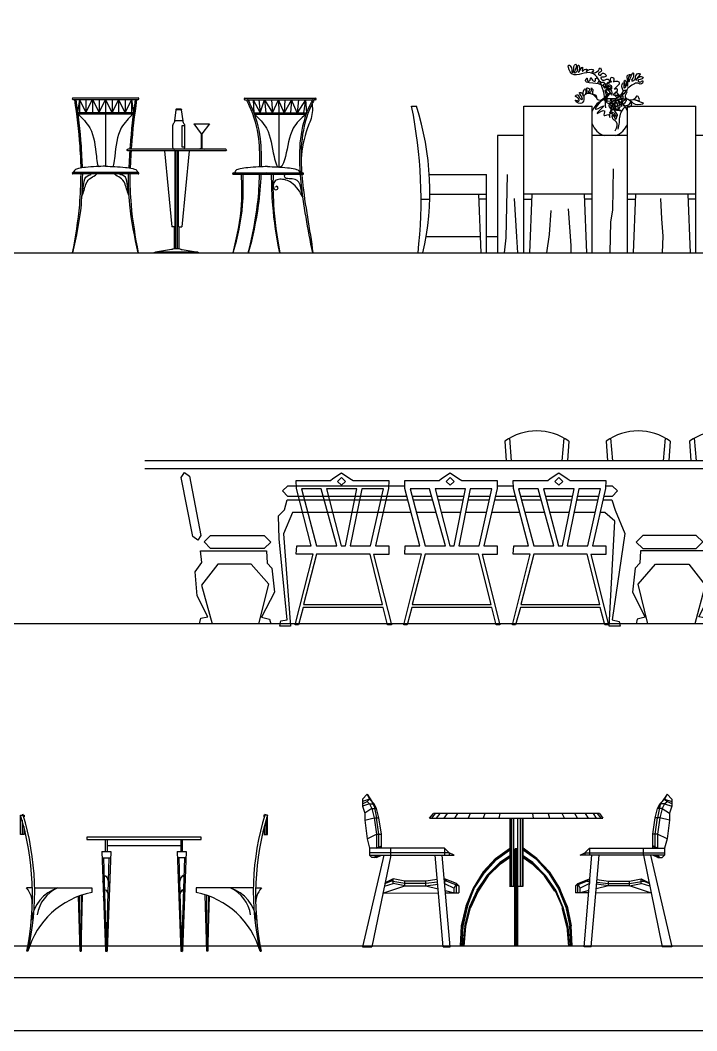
# Model space of a CAD drawing. Header units: inches. Extents: x 10 to 52.5, y 12.2 to 37.
# Drawn here: x 34.22 to 38.37, y 12.21 to 18.4 of the extents above; entities that cross this region are included whole.
import ezdxf

# ---------------------------------------------------------------- set-up
doc = ezdxf.new("R2010")
doc.units = ezdxf.units.IN
doc.header["$MEASUREMENT"] = 0
for name, color, linetype in [('02', 2, 'Continuous'), ('1', 1, 'Continuous'), ('kadrbm', 4, 'Continuous')]:
    doc.layers.add(name, color=color, linetype=linetype)

# ---------------------------------------------------------------- blocks, each defined once
blk = doc.blocks.new('kadrbm')
at = {"layer": 'kadrbm', "color": 4}
blk.add_lwpolyline([(0, 0), (0, 24.7972), (21, 24.7972), (21, 0), (0, 0)], close=True, dxfattribs=at)
blk.add_lwpolyline([(20.6631, 0.3257), (20.6631, 24.4603), (0.3369, 24.4603), (0.3369, 0.3257), (20.6631, 0.3257)], dxfattribs=at)

msp = doc.modelspace()

# ---------------------------------------------------------------- linework, layer by layer
at = {"layer": '02'}
for p, q in [((34.5473, 17.9278), (34.9473, 17.9278)), ((34.5473, 17.9178), (34.9473, 17.9178)), ((34.5873, 17.9178), (34.5757, 17.8378)), ((34.5873, 17.9178), (34.5873, 17.8378)), ((34.5873, 17.9178), (34.6273, 17.8378)), ((34.6273, 17.9178), (34.6273, 17.8378)), ((34.6273, 17.8378), (34.6673, 17.9178)), ((34.6673, 17.9178), (34.6673, 17.8378)), ((34.6673, 17.9178), (34.7073, 17.8378)), ((34.7073, 17.9178), (34.7073, 17.8378)), ((34.7073, 17.8378), (34.7473, 17.9178)), ((34.7473, 17.9178), (34.7473, 17.8378)), ((34.7873, 17.8378), (34.7473, 17.9178)), ((34.8273, 17.9178), (34.7873, 17.8378)), ((34.7873, 17.9178), (34.7873, 17.8378)), ((34.8673, 17.8378), (34.8273, 17.9178)), ((34.8273, 17.9178), (34.8273, 17.8378)), ((34.9073, 17.9178), (34.8673, 17.8378)), ((34.8673, 17.9178), (34.8673, 17.8378)), ((34.9073, 17.9178), (34.9189, 17.8378)), ((34.9073, 17.9178), (34.9073, 17.8378)), ((35.6016, 17.9259), (36.0341, 17.9259)), ((35.6016, 17.9159), (35.6102, 17.9159)), ((35.6202, 17.9159), (36.0162, 17.9159)), ((35.6532, 17.9159), (35.6948, 17.8359)), ((35.6532, 17.9159), (35.6569, 17.8359)), ((35.6864, 17.9159), (35.6948, 17.8359)), ((35.6948, 17.8359), (35.7216, 17.9159)), ((35.7216, 17.9159), (35.7707, 17.8359)), ((35.7216, 17.9159), (35.73, 17.8359)), ((35.7643, 17.9159), (35.7707, 17.8359)), ((35.7707, 17.8359), (35.8079, 17.9159)), ((35.8079, 17.9159), (35.8107, 17.8359)), ((35.8416, 17.8359), (35.8079, 17.9159)), ((35.8464, 17.9159), (35.8416, 17.8359)), ((35.8884, 17.9159), (35.8416, 17.8359)), ((35.8884, 17.9159), (35.8816, 17.8359)), ((35.9216, 17.8359), (35.8884, 17.9159)), ((35.9305, 17.9159), (35.9216, 17.8359)), ((35.9739, 17.9159), (35.9216, 17.8359)), ((35.9739, 17.9159), (35.9616, 17.8359)), ((35.9739, 17.9159), (35.9796, 17.8359)), ((36.0341, 17.9159), (36.0262, 17.9159)), ((34.5757, 17.8378), (34.9189, 17.8378)), ((35.2119, 17.8544), (35.179, 17.8544)), ((35.2111, 17.8592), (35.1798, 17.8592)), ((36.6236, 17.8778), (36.6536, 17.8778)), ((37.3112, 16.9778), (37.3112, 17.8778)), ((37.3112, 17.8778), (37.7312, 17.8778)), ((37.7312, 16.9778), (37.7312, 17.8778)), ((37.9473, 16.9778), (37.9473, 17.8778)), ((37.9473, 17.8778), (38.3673, 17.8778)), ((38.3673, 16.9778), (38.3673, 17.8778)), ((34.5767, 17.8298), (34.9179, 17.8298)), ((34.7473, 17.8298), (34.7473, 17.509)), ((35.2203, 17.7869), (35.1706, 17.7869)), ((35.6569, 17.8359), (35.9796, 17.8359)), ((35.6598, 17.8279), (35.9767, 17.8279)), ((35.8107, 17.8279), (35.8107, 17.5044)), ((35.233, 17.7567), (35.2155, 17.7567)), ((35.2155, 17.7567), (35.2155, 17.6281)), ((35.233, 17.6281), (35.233, 17.7567)), ((35.2877, 17.7692), (35.3837, 17.7692)), ((37.1513, 17.6978), (37.1513, 16.9778)), ((37.3112, 17.6978), (37.1513, 17.6978)), ((37.9473, 17.6978), (37.7312, 17.6978)), ((38.5513, 17.6978), (38.3673, 17.6978)), ((35.4841, 17.6138), (34.8841, 17.6138)), ((35.4841, 17.6032), (34.8841, 17.6032)), ((35.1091, 17.6032), (35.1541, 17.1368)), ((35.1741, 17.1368), (35.1741, 17.6032)), ((35.1791, 17.0043), (35.1791, 17.6032)), ((35.1891, 17.0043), (35.1891, 17.6032)), ((35.1941, 17.1368), (35.1941, 17.6032)), ((35.2591, 17.6032), (35.2141, 17.1368)), ((35.2155, 17.6281), (35.233, 17.6281)), ((34.9473, 17.4708), (34.5473, 17.4708)), ((35.531, 17.4689), (35.957, 17.4689)), ((37.8598, 17.4923), (37.8564, 17.2405)), ((34.9473, 17.4618), (34.5473, 17.4618)), ((35.531, 17.4599), (35.957, 17.4599)), ((36.7322, 17.4578), (37.0831, 17.4578)), ((37.0831, 16.9778), (37.0831, 17.4578)), ((37.2092, 17.4583), (37.2023, 17.0703)), ((36.6818, 17.3078), (36.7346, 17.3078)), ((36.7352, 17.3378), (37.0831, 17.3378)), ((37.0331, 17.3373), (37.0481, 16.9778)), ((37.0831, 17.3078), (37.0331, 17.3078)), ((37.2534, 17.3119), (37.2671, 17.0771)), ((37.7312, 17.3378), (37.3112, 17.3378)), ((37.3112, 17.3078), (37.3612, 17.3078)), ((37.3612, 17.3373), (37.3462, 16.9778)), ((37.6812, 17.3381), (37.6962, 16.9778)), ((37.7312, 17.3078), (37.6812, 17.3078)), ((38.3673, 17.3378), (37.9473, 17.3378)), ((37.9473, 17.3078), (37.9973, 17.3078)), ((37.9973, 17.3373), (37.9823, 16.9778)), ((38.1493, 17.3119), (38.1561, 17.186)), ((38.3173, 17.3381), (38.3323, 16.9778)), ((38.3673, 17.3078), (38.3173, 17.3078)), ((37.4783, 17.2371), (37.468, 17.0907)), ((37.5839, 17.2473), (37.6009, 17.0226)), ((37.8564, 17.2405), (37.8428, 17.169)), ((37.8428, 17.169), (37.8393, 16.9778)), ((38.1561, 17.186), (38.163, 17.0805)), ((35.1741, 17.1368), (35.1541, 17.1368)), ((35.1691, 17.0043), (35.1691, 17.1368)), ((35.1941, 17.1368), (35.2141, 17.1368)), ((35.1991, 17.0043), (35.1991, 17.1368)), ((36.7127, 17.078), (37.044, 17.078)), ((37.0831, 17.078), (37.1513, 17.078)), ((37.2023, 17.0703), (37.1921, 16.9778)), ((37.2671, 17.0771), (37.2737, 16.9778)), ((37.468, 17.0907), (37.4509, 16.9778)), ((38.163, 17.0805), (38.1595, 16.9778)), ((35.0541, 16.9831), (35.0441, 16.9778)), ((35.3141, 16.9831), (35.0541, 16.9831)), ((35.1691, 17.0043), (35.1991, 17.0043)), ((35.3141, 16.9831), (35.3241, 16.9778)), ((35.3166, 16.9783), (35.3241, 16.9778)), ((37.6009, 17.0226), (37.6009, 16.9778)), ((38.8432, 15.7046), (34.988, 15.7046)), ((38.8432, 15.6546), (34.988, 15.6546)), ((36.5959, 15.4858), (35.8649, 15.4858)), ((36.352, 13.6599), (36.3232, 13.6311)), ((36.3664, 13.6311), (36.3232, 13.6168)), ((36.3232, 13.6311), (36.3232, 13.588)), ((36.352, 13.6599), (36.3807, 13.6168)), ((36.352, 13.6599), (36.3664, 13.6311)), ((36.3664, 13.6311), (36.352, 13.6168)), ((36.3664, 13.6311), (36.3951, 13.6024)), ((38.1752, 13.6311), (38.1465, 13.6024)), ((38.1896, 13.6599), (38.1609, 13.6168)), ((38.1896, 13.6599), (38.1752, 13.6311)), ((38.1752, 13.6311), (38.2184, 13.6168)), ((38.1752, 13.6311), (38.1896, 13.6168)), ((38.1896, 13.6599), (38.2184, 13.6311)), ((38.2184, 13.6311), (38.2184, 13.588)), ((36.3232, 13.6024), (36.352, 13.6168)), ((36.3664, 13.6024), (36.3232, 13.588)), ((36.3232, 13.588), (36.3376, 13.5449)), ((36.3807, 13.5736), (36.3376, 13.5449)), ((36.3664, 13.6024), (36.352, 13.6168)), ((36.3664, 13.6024), (36.3807, 13.5736)), ((36.3664, 13.6024), (36.3951, 13.6024)), ((36.3951, 13.588), (36.3807, 13.6168)), ((36.3807, 13.5736), (36.4095, 13.5736)), ((36.3807, 13.5736), (36.3951, 13.5162)), ((36.4095, 13.5736), (36.3951, 13.6024)), ((36.3951, 13.588), (36.4095, 13.5162)), ((36.4095, 13.5736), (36.3951, 13.588)), ((36.4238, 13.5162), (36.4095, 13.5736)), ((38.1178, 13.5162), (38.1321, 13.5736)), ((38.1321, 13.5736), (38.1465, 13.6024)), ((38.1465, 13.588), (38.1321, 13.5162)), ((38.1321, 13.5736), (38.1465, 13.588)), ((38.1609, 13.5736), (38.1321, 13.5736)), ((38.1465, 13.588), (38.1609, 13.6168)), ((38.1752, 13.6024), (38.1465, 13.6024)), ((38.1609, 13.5736), (38.1465, 13.5162)), ((38.1752, 13.6024), (38.1609, 13.5736)), ((38.1609, 13.5736), (38.204, 13.5449)), ((38.1752, 13.6024), (38.1896, 13.6168)), ((38.1752, 13.6024), (38.2184, 13.588)), ((38.2184, 13.6024), (38.1896, 13.6168)), ((38.2184, 13.588), (38.204, 13.5449)), ((34.2265, 13.5329), (34.249, 13.5329)), ((34.2265, 13.4134), (34.2265, 13.5329)), ((34.249, 13.5329), (34.249, 13.5209)), ((35.717, 13.5329), (35.717, 13.5209)), ((35.7395, 13.5329), (35.717, 13.5329)), ((35.7351, 13.518), (35.7351, 13.4134)), ((35.7395, 13.4134), (35.7395, 13.5329)), ((36.3376, 13.5449), (36.3376, 13.5018)), ((36.3376, 13.5018), (36.3951, 13.5162)), ((36.3376, 13.5018), (36.352, 13.3868)), ((36.3951, 13.5162), (36.4238, 13.5162)), ((36.3951, 13.5162), (36.4095, 13.4156)), ((36.4238, 13.4156), (36.4095, 13.5162)), ((36.4382, 13.4156), (36.4238, 13.5162)), ((36.7342, 13.5131), (36.7575, 13.5422)), ((36.7342, 13.5131), (37.7963, 13.5131)), ((36.7673, 13.5422), (36.7459, 13.5131)), ((37.775, 13.5422), (36.7575, 13.5422)), ((36.7964, 13.5422), (36.775, 13.5131)), ((36.8236, 13.5131), (36.843, 13.5422)), ((36.8896, 13.5131), (36.907, 13.5422)), ((36.9828, 13.5422), (36.9711, 13.5131)), ((37.0721, 13.5422), (37.0624, 13.5131)), ((37.1614, 13.5131), (37.1672, 13.5422)), ((37.2255, 13.5131), (37.2255, 13.0973)), ((37.2294, 13.5131), (37.2294, 13.0973)), ((37.2352, 13.5131), (37.2352, 13.0973)), ((37.2488, 13.5131), (37.2488, 13.0973)), ((37.274, 13.5131), (37.2721, 12.7284)), ((37.2895, 13.5131), (37.2895, 13.0973)), ((37.3012, 13.5131), (37.3012, 13.0973)), ((37.3051, 13.5131), (37.3051, 13.0973)), ((37.307, 13.0973), (37.307, 13.5131)), ((37.3653, 13.5422), (37.3692, 13.5131)), ((37.4604, 13.5422), (37.4682, 13.5131)), ((37.5614, 13.5131), (37.5478, 13.5422)), ((37.641, 13.5131), (37.6254, 13.5422)), ((37.6876, 13.5422), (37.707, 13.5131)), ((37.7361, 13.5422), (37.7555, 13.5131)), ((37.7866, 13.5131), (37.7633, 13.5422)), ((37.775, 13.5422), (37.7963, 13.5131)), ((38.1034, 13.4156), (38.1178, 13.5162)), ((38.1465, 13.5162), (38.1178, 13.5162)), ((38.1178, 13.4156), (38.1321, 13.5162)), ((38.1465, 13.5162), (38.1321, 13.4156)), ((38.204, 13.5018), (38.1465, 13.5162)), ((38.204, 13.5018), (38.1896, 13.3868)), ((38.204, 13.5449), (38.204, 13.5018)), ((34.2358, 13.5006), (34.2358, 13.4134)), ((34.2457, 13.463), (34.2457, 13.4134)), ((34.249, 13.45), (34.249, 13.4134)), ((35.7202, 13.463), (35.7202, 13.4134)), ((35.7302, 13.5006), (35.7302, 13.4134)), ((34.249, 13.4134), (34.2265, 13.4134)), ((34.633, 13.3979), (34.633, 13.3829)), ((35.333, 13.3979), (34.633, 13.3979)), ((34.633, 13.3829), (35.333, 13.3829)), ((34.747, 13.3094), (34.747, 13.3829)), ((34.757, 13.3829), (34.757, 13.3094)), ((35.209, 13.3829), (35.209, 13.3094)), ((35.219, 13.3094), (35.219, 13.3829)), ((35.333, 13.3829), (35.333, 13.3979)), ((35.717, 13.4134), (35.7395, 13.4134)), ((36.352, 13.3868), (36.4095, 13.4156)), ((36.352, 13.3868), (36.3664, 13.3293)), ((36.4095, 13.4156), (36.4382, 13.4156)), ((36.4095, 13.4156), (36.4095, 13.3293)), ((36.4238, 13.3293), (36.4238, 13.4156)), ((36.4382, 13.3293), (36.4382, 13.4156)), ((38.1321, 13.4156), (38.1034, 13.4156)), ((38.1034, 13.3293), (38.1034, 13.4156)), ((38.1178, 13.3293), (38.1178, 13.4156)), ((38.1321, 13.4156), (38.1321, 13.3293)), ((38.1896, 13.3868), (38.1321, 13.4156)), ((38.1896, 13.3868), (38.1752, 13.3293)), ((34.757, 13.3462), (35.209, 13.3462)), ((36.3664, 13.3293), (36.3664, 13.2862)), ((36.8262, 13.3293), (36.3664, 13.3293)), ((36.4095, 13.3293), (36.4382, 13.3437)), ((36.4382, 13.3437), (36.4238, 13.3293)), ((36.4957, 13.2862), (36.4957, 13.3293)), ((36.855, 13.3006), (36.8262, 13.3293)), ((36.8262, 13.3293), (36.8262, 13.2862)), ((37.1381, 13.2662), (37.2235, 13.3283)), ((37.14, 13.2662), (37.2235, 13.3264)), ((37.14, 13.2643), (37.2235, 13.3245)), ((37.2235, 13.3206), (37.142, 13.2623)), ((37.2235, 13.3186), (37.142, 13.2623)), ((37.1439, 13.2604), (37.2235, 13.3167)), ((37.2565, 13.3206), (37.2585, 13.3245)), ((37.2565, 12.7284), (37.2565, 13.3206)), ((37.2604, 13.3264), (37.2585, 13.3264)), ((37.2585, 13.3245), (37.2585, 13.3264)), ((37.2604, 13.3264), (37.2624, 13.3283)), ((37.2624, 13.3283), (37.2662, 13.3283)), ((37.2643, 12.7284), (37.2643, 13.3283)), ((37.2682, 12.7284), (37.2662, 13.3283)), ((37.2682, 13.3264), (37.2662, 13.3264)), ((37.2701, 13.3245), (37.2682, 13.3264)), ((37.2701, 13.3245), (37.2721, 13.3206)), ((37.3925, 13.2662), (37.307, 13.3298)), ((37.3905, 13.2643), (37.307, 13.3259)), ((37.307, 13.3206), (37.3905, 13.2623)), ((37.3886, 13.2623), (37.307, 13.3186)), ((37.3886, 13.2604), (37.307, 13.3186)), ((37.3925, 13.2643), (37.309, 13.3264)), ((37.6866, 13.3006), (37.7154, 13.3293)), ((37.7154, 13.3293), (37.7154, 13.2862)), ((37.7154, 13.3293), (38.1752, 13.3293)), ((38.0459, 13.2862), (38.0459, 13.3293)), ((38.1034, 13.3437), (38.1178, 13.3293)), ((38.1321, 13.3293), (38.1034, 13.3437)), ((38.1752, 13.3293), (38.1752, 13.2862)), ((34.7245, 13.3094), (34.7795, 13.3094)), ((34.7245, 13.3094), (34.747, 12.6979)), ((34.7259, 13.2709), (34.778, 13.2709)), ((34.7355, 13.2709), (34.752, 12.6979)), ((34.7685, 13.2709), (34.752, 12.6979)), ((34.7795, 13.3094), (34.757, 12.6979)), ((35.1865, 13.3094), (35.2415, 13.3094)), ((35.1865, 13.3094), (35.209, 12.6979)), ((35.24, 13.2709), (35.1879, 13.2709)), ((35.1975, 13.2709), (35.214, 12.6979)), ((35.2305, 13.2709), (35.214, 12.6979)), ((35.2415, 13.3094), (35.219, 12.6979)), ((36.4526, 13.2862), (36.3232, 12.7258)), ((36.855, 13.3006), (36.3664, 13.3006)), ((36.3664, 13.2862), (36.3807, 13.2719)), ((36.3664, 13.2862), (36.8837, 13.2862)), ((36.4957, 13.2862), (36.3807, 12.7258)), ((36.3951, 13.2719), (36.3807, 13.2719)), ((36.4095, 13.2862), (36.3951, 13.2719)), ((36.4078, 13.2721), (36.3951, 13.2719)), ((36.3969, 13.2719), (36.4238, 13.2862)), ((36.4078, 13.2721), (36.4382, 13.2862)), ((36.8164, 12.7251), (36.7687, 13.2862)), ((36.8595, 12.7251), (36.8119, 13.2862)), ((36.8837, 13.2862), (36.855, 13.3006)), ((36.855, 13.3006), (36.855, 13.2862)), ((37.1381, 13.2662), (37.0624, 13.1847)), ((37.14, 13.2662), (37.0624, 13.1847)), ((37.14, 13.2643), (37.0643, 13.1827)), ((37.142, 13.2623), (37.0663, 13.1788)), ((37.0682, 13.1769), (37.1439, 13.2604)), ((37.1381, 13.2662), (37.14, 13.2662)), ((37.14, 13.2643), (37.14, 13.2662)), ((37.1439, 13.2604), (37.14, 13.2643)), ((37.1653, 13.241), (37.2235, 13.2837)), ((37.2235, 13.2817), (37.1653, 13.241)), ((37.2235, 13.2779), (37.1672, 13.239)), ((37.2235, 13.2759), (37.1672, 13.239)), ((37.2235, 13.274), (37.1672, 13.2371)), ((37.2235, 13.274), (37.1692, 13.2371)), ((37.1692, 13.2332), (37.2235, 13.272)), ((37.2565, 13.2623), (37.2604, 13.2662)), ((37.2604, 13.2662), (37.2682, 13.2662)), ((37.2682, 13.2662), (37.2721, 13.2623)), ((37.3672, 13.241), (37.307, 13.2837)), ((37.3653, 13.241), (37.307, 13.2817)), ((37.3653, 13.239), (37.307, 13.2772)), ((37.3633, 13.2371), (37.307, 13.2753)), ((37.307, 13.2734), (37.3633, 13.2332)), ((37.3633, 13.2332), (37.309, 13.274)), ((37.3905, 13.2623), (37.3886, 13.2623)), ((37.3886, 13.2604), (37.4643, 13.1769)), ((37.3905, 13.2643), (37.3905, 13.2623)), ((37.3925, 13.2643), (37.3905, 13.2643)), ((37.3905, 13.2643), (37.4662, 13.1827)), ((37.3905, 13.2623), (37.4662, 13.1788)), ((37.3925, 13.2662), (37.3925, 13.2643)), ((37.4701, 13.1847), (37.3925, 13.2662)), ((37.3925, 13.2643), (37.4682, 13.1827)), ((37.6579, 13.2862), (37.6866, 13.3006)), ((38.1752, 13.2862), (37.6579, 13.2862)), ((37.6821, 12.7251), (37.7297, 13.2862)), ((37.6866, 13.3006), (37.6866, 13.2862)), ((37.6866, 13.3006), (38.1752, 13.3006)), ((37.7252, 12.7251), (37.7729, 13.2862)), ((38.0459, 13.2862), (38.1609, 12.7258)), ((38.089, 13.2862), (38.2184, 12.7258)), ((38.1338, 13.2721), (38.1034, 13.2862)), ((38.1447, 13.2719), (38.1178, 13.2862)), ((38.1321, 13.2862), (38.1465, 13.2719)), ((38.1338, 13.2721), (38.1465, 13.2719)), ((38.1465, 13.2719), (38.1609, 13.2719)), ((38.1752, 13.2862), (38.1609, 13.2719)), ((37.0876, 13.1652), (37.1653, 13.241)), ((37.1653, 13.241), (37.0896, 13.1633)), ((37.0896, 13.1633), (37.1672, 13.239)), ((37.0915, 13.1614), (37.1672, 13.2371)), ((37.1692, 13.2371), (37.0934, 13.1614)), ((37.1692, 13.2332), (37.0934, 13.1594)), ((37.1672, 13.239), (37.1653, 13.241)), ((37.1672, 13.2371), (37.1672, 13.239)), ((37.1692, 13.2371), (37.1672, 13.2371)), ((37.3633, 13.2371), (37.3653, 13.239)), ((37.3633, 13.2371), (37.3633, 13.2332)), ((37.4391, 13.1614), (37.3633, 13.2371)), ((37.4391, 13.1594), (37.3633, 13.2332)), ((37.3653, 13.239), (37.3653, 13.241)), ((37.3672, 13.241), (37.3653, 13.241)), ((37.3653, 13.241), (37.4429, 13.1633)), ((37.3653, 13.239), (37.441, 13.1633)), ((37.4429, 13.1652), (37.3672, 13.241)), ((36.5101, 13.1425), (36.4612, 13.1181)), ((36.4957, 13.1282), (36.5101, 13.1425)), ((36.5819, 13.1282), (36.5101, 13.1425)), ((36.5101, 13.1138), (36.5101, 13.1425)), ((36.7814, 13.1369), (36.7113, 13.1282)), ((36.8262, 13.1425), (36.8241, 13.1423)), ((36.8981, 13.1138), (36.8262, 13.1425)), ((36.8406, 13.1282), (36.8262, 13.1425)), ((36.8262, 13.1425), (36.8262, 13.1138)), ((37.0624, 13.1847), (37.0002, 13.0856)), ((37.0624, 13.1847), (37.0022, 13.0856)), ((37.0643, 13.1827), (37.0022, 13.0837)), ((37.0041, 13.0837), (37.0663, 13.1788)), ((37.0061, 13.0798), (37.0682, 13.1769)), ((37.0876, 13.1652), (37.0255, 13.072)), ((37.0255, 13.072), (37.0896, 13.1633)), ((37.0915, 13.1614), (37.0294, 13.0682)), ((37.0294, 13.0682), (37.0934, 13.1614)), ((37.0934, 13.1594), (37.0313, 13.0662)), ((37.0643, 13.1827), (37.0624, 13.1847)), ((37.0663, 13.1788), (37.0643, 13.1827)), ((37.0682, 13.1769), (37.0663, 13.1788)), ((37.0876, 13.1652), (37.0915, 13.1614)), ((37.0934, 13.1614), (37.0915, 13.1614)), ((37.0934, 13.1594), (37.0934, 13.1614)), ((37.2585, 13.1827), (37.2565, 13.1788)), ((37.2604, 13.1847), (37.2585, 13.1827)), ((37.2604, 13.1847), (37.2682, 13.1847)), ((37.2701, 13.1827), (37.2682, 13.1847)), ((37.2721, 13.1788), (37.2701, 13.1827)), ((37.4391, 13.1614), (37.5031, 13.0682)), ((37.441, 13.1614), (37.4391, 13.1614)), ((37.5012, 13.0662), (37.4391, 13.1594)), ((37.441, 13.1633), (37.5051, 13.072)), ((37.4429, 13.1633), (37.441, 13.1633)), ((37.441, 13.1633), (37.441, 13.1614)), ((37.441, 13.1614), (37.5031, 13.0682)), ((37.507, 13.072), (37.4429, 13.1652)), ((37.4429, 13.1652), (37.4429, 13.1633)), ((37.4429, 13.1633), (37.5051, 13.072)), ((37.4643, 13.1788), (37.5264, 13.0798)), ((37.4643, 13.1788), (37.4643, 13.1769)), ((37.4662, 13.1788), (37.4643, 13.1788)), ((37.4643, 13.1769), (37.5245, 13.0798)), ((37.4662, 13.1827), (37.5284, 13.0837)), ((37.4662, 13.1788), (37.5264, 13.0837)), ((37.4682, 13.1847), (37.4682, 13.1827)), ((37.4682, 13.1847), (37.4701, 13.1847)), ((37.4682, 13.1827), (37.5303, 13.0837)), ((37.5303, 13.0856), (37.4701, 13.1847)), ((37.6435, 13.1138), (37.7154, 13.1425)), ((37.701, 13.1282), (37.7154, 13.1425)), ((37.7154, 13.1425), (37.7175, 13.1423)), ((37.7154, 13.1425), (37.7154, 13.1138)), ((37.7602, 13.1369), (37.8303, 13.1282)), ((37.9597, 13.1282), (38.0315, 13.1425)), ((38.0459, 13.1282), (38.0315, 13.1425)), ((38.0315, 13.1138), (38.0315, 13.1425)), ((38.0315, 13.1425), (38.0804, 13.1181)), ((34.298, 13.0864), (34.263, 13.0864)), ((34.313, 13.0864), (34.663, 13.0864)), ((34.663, 13.0864), (34.663, 13.0579)), ((35.303, 13.0864), (35.303, 13.0579)), ((35.6529, 13.0864), (35.303, 13.0864)), ((35.6679, 13.0864), (35.703, 13.0864)), ((36.448, 13.0542), (36.5819, 13.0994)), ((36.4571, 13.0979), (36.5101, 13.1138)), ((36.4604, 13.114), (36.4957, 13.1282)), ((36.5819, 13.1138), (36.4957, 13.1282)), ((36.5819, 13.0994), (36.5101, 13.1138)), ((36.7113, 13.1282), (36.5819, 13.1282)), ((36.5819, 13.0994), (36.5819, 13.1282)), ((36.7113, 13.1138), (36.5819, 13.1138)), ((36.5819, 13.0994), (36.7113, 13.0994)), ((36.7113, 13.0994), (36.7113, 13.1282)), ((36.7827, 13.1217), (36.7113, 13.1138)), ((36.7113, 13.0994), (36.7838, 13.1085)), ((36.7113, 13.0994), (36.7862, 13.0807)), ((36.8406, 13.1282), (36.8254, 13.1265)), ((36.8262, 13.1138), (36.8837, 13.085)), ((36.8303, 13.0697), (36.8837, 13.0563)), ((36.8406, 13.1282), (36.9124, 13.0994)), ((36.8837, 13.085), (36.8981, 13.1138)), ((36.8837, 13.0563), (36.8837, 13.085)), ((36.9124, 13.0994), (36.8981, 13.1138)), ((36.8981, 13.0563), (36.8981, 13.1138)), ((36.9124, 13.0994), (36.9124, 13.0563)), ((37.0002, 13.0856), (36.9556, 12.975)), ((37.0022, 13.0856), (36.9575, 12.973)), ((37.0041, 13.0837), (36.9595, 12.973)), ((37.0061, 13.0798), (36.9614, 12.973)), ((36.9634, 12.9691), (37.0061, 13.0798)), ((37.0255, 13.072), (36.9769, 12.9653)), ((37.0255, 13.072), (36.9789, 12.9653)), ((37.0274, 13.072), (36.9808, 12.9653)), ((36.9808, 12.9653), (37.0274, 13.0682)), ((37.0294, 13.0682), (36.9828, 12.9633)), ((37.0002, 13.0856), (37.0022, 13.0856)), ((37.0022, 13.0837), (37.0022, 13.0856)), ((37.0061, 13.0798), (37.0041, 13.0837)), ((37.0274, 13.072), (37.0255, 13.072)), ((37.0274, 13.0682), (37.0274, 13.072)), ((37.0313, 13.0662), (37.0294, 13.0682)), ((37.2235, 13.0973), (37.2565, 13.0973)), ((37.2604, 13.0856), (37.2585, 13.0837)), ((37.2604, 13.0856), (37.2721, 13.0837)), ((37.2701, 13.0837), (37.2682, 13.0856)), ((37.2721, 13.0973), (37.307, 13.0973)), ((37.274, 13.0682), (37.2721, 13.0682)), ((37.507, 13.072), (37.5012, 13.0682)), ((37.5012, 13.0682), (37.5012, 13.0662)), ((37.5051, 13.072), (37.5031, 13.0682)), ((37.5031, 13.0682), (37.5497, 12.9653)), ((37.5517, 12.9653), (37.5051, 13.072)), ((37.5536, 12.9653), (37.507, 13.072)), ((37.5264, 13.0798), (37.5245, 13.0798)), ((37.5245, 13.0798), (37.5691, 12.9691)), ((37.5264, 13.0837), (37.5264, 13.0798)), ((37.5264, 13.0837), (37.5303, 13.0837)), ((37.5264, 13.0837), (37.5711, 12.973)), ((37.5264, 13.0798), (37.5711, 12.973)), ((37.5284, 13.0837), (37.573, 12.973)), ((37.5769, 12.975), (37.5303, 13.0856)), ((37.575, 12.975), (37.5303, 13.0856)), ((37.5303, 13.0837), (37.573, 12.973)), ((37.701, 13.1282), (37.6292, 13.0994)), ((37.6292, 13.0994), (37.6435, 13.1138)), ((37.6292, 13.0994), (37.6292, 13.0563)), ((37.6435, 13.0563), (37.6435, 13.1138)), ((37.6579, 13.085), (37.6435, 13.1138)), ((37.7154, 13.1138), (37.6579, 13.085)), ((37.6579, 13.0563), (37.6579, 13.085)), ((37.7113, 13.0697), (37.6579, 13.0563)), ((37.701, 13.1282), (37.7162, 13.1265)), ((37.8303, 13.0994), (37.7554, 13.0807)), ((37.8303, 13.0994), (37.7578, 13.1085)), ((37.7589, 13.1217), (37.8303, 13.1138)), ((37.8303, 13.1282), (37.9597, 13.1282)), ((37.8303, 13.0994), (37.8303, 13.1282)), ((37.8303, 13.1138), (37.9597, 13.1138)), ((37.9597, 13.0994), (37.8303, 13.0994)), ((37.9597, 13.0994), (37.9597, 13.1282)), ((37.9597, 13.1138), (38.0459, 13.1282)), ((37.9597, 13.0994), (38.0315, 13.1138)), ((38.0936, 13.0542), (37.9597, 13.0994)), ((38.0845, 13.0979), (38.0315, 13.1138)), ((38.0812, 13.114), (38.0459, 13.1282)), ((34.592, 12.6979), (34.5817, 13.0347)), ((34.5883, 13.0372), (34.5925, 12.6979)), ((34.597, 12.6979), (34.607, 13.0417)), ((34.5994, 13.041), (34.597, 12.6979)), ((35.369, 12.6979), (35.359, 13.0417)), ((35.3665, 13.041), (35.369, 12.6979)), ((35.3776, 13.0372), (35.3735, 12.6979)), ((35.374, 12.6979), (35.3843, 13.0347)), ((36.448, 13.0542), (36.7883, 13.0557)), ((36.8314, 13.0559), (36.9124, 13.0563)), ((37.0313, 13.0662), (36.9847, 12.9633)), ((37.7102, 13.0559), (37.6292, 13.0563)), ((38.0936, 13.0542), (37.7533, 13.0557)), ((36.9556, 12.975), (36.9303, 12.8546)), ((36.9303, 12.8546), (36.9575, 12.973)), ((36.9323, 12.8526), (36.9595, 12.973)), ((36.9614, 12.973), (36.9362, 12.8526)), ((36.9634, 12.9691), (36.9381, 12.8526)), ((36.9769, 12.9653), (36.9498, 12.8488)), ((36.9498, 12.8488), (36.9789, 12.9653)), ((36.9808, 12.9653), (36.9517, 12.8488)), ((36.9575, 12.973), (36.9556, 12.975)), ((36.9556, 12.8488), (36.9847, 12.9633)), ((36.9575, 12.973), (36.9614, 12.973)), ((36.9634, 12.9691), (36.9614, 12.973)), ((36.9769, 12.9653), (36.9808, 12.9653)), ((36.9828, 12.9633), (36.9808, 12.9653)), ((36.9847, 12.9633), (36.9828, 12.9633)), ((37.2565, 12.973), (37.2604, 12.973)), ((37.2604, 12.975), (37.2662, 12.975)), ((37.2682, 12.973), (37.2662, 12.975)), ((37.2682, 12.973), (37.2721, 12.973)), ((37.274, 12.9653), (37.2721, 12.9633)), ((37.274, 12.9653), (37.276, 12.9653)), ((37.5769, 12.8488), (37.5478, 12.9633)), ((37.575, 12.8488), (37.5478, 12.9633)), ((37.5497, 12.9653), (37.5497, 12.9633)), ((37.5497, 12.9653), (37.5536, 12.9653)), ((37.5497, 12.9633), (37.5769, 12.8488)), ((37.5808, 12.8488), (37.5517, 12.9653)), ((37.5827, 12.8488), (37.5536, 12.9653)), ((37.5711, 12.973), (37.5691, 12.9691)), ((37.5691, 12.9691), (37.5944, 12.8526)), ((37.5711, 12.973), (37.5963, 12.8526)), ((37.5711, 12.973), (37.575, 12.973)), ((37.573, 12.973), (37.5983, 12.8526)), ((37.573, 12.973), (37.6002, 12.8526)), ((37.6022, 12.8546), (37.575, 12.975)), ((37.575, 12.975), (37.5769, 12.975)), ((37.575, 12.975), (37.575, 12.973)), ((37.575, 12.973), (37.6007, 12.8546)), ((37.5769, 12.975), (37.6022, 12.8546)), ((36.9245, 12.7284), (36.9303, 12.8546)), ((36.9303, 12.8546), (36.9323, 12.8526)), ((36.9362, 12.8526), (36.9303, 12.7284)), ((36.9381, 12.8526), (36.9323, 12.7284)), ((36.9323, 12.8526), (36.9381, 12.8526)), ((36.9498, 12.8488), (36.9381, 12.7284)), ((36.9498, 12.8488), (36.9401, 12.7284)), ((36.9517, 12.8488), (36.942, 12.7284)), ((36.9439, 12.7284), (36.9536, 12.8488)), ((36.9459, 12.7284), (36.9556, 12.8488)), ((36.9498, 12.8488), (36.9556, 12.8488)), ((37.2565, 12.8526), (37.2585, 12.8526)), ((37.2604, 12.8546), (37.2585, 12.8526)), ((37.2604, 12.8546), (37.2682, 12.8546)), ((37.2701, 12.8526), (37.2682, 12.8546)), ((37.2701, 12.8526), (37.2721, 12.8526)), ((37.575, 12.8488), (37.5847, 12.7284)), ((37.575, 12.8488), (37.5827, 12.8488)), ((37.5789, 12.8488), (37.5886, 12.7284)), ((37.5905, 12.7284), (37.5808, 12.8488)), ((37.5924, 12.7284), (37.5827, 12.8488)), ((37.6002, 12.7284), (37.5944, 12.8526)), ((37.5944, 12.8526), (37.6002, 12.8526)), ((37.6022, 12.7284), (37.5963, 12.8526)), ((37.6041, 12.7284), (37.5983, 12.8526)), ((37.6007, 12.8535), (37.6002, 12.8526)), ((37.6002, 12.8526), (37.6048, 12.7284)), ((37.6007, 12.8546), (37.606, 12.7284)), ((37.6007, 12.8535), (37.6022, 12.8546)), ((37.608, 12.7284), (37.6022, 12.8546)), ((34.2706, 12.6979), (34.265, 12.6979)), ((34.592, 12.6979), (34.597, 12.6979)), ((34.747, 12.6979), (34.757, 12.6975)), ((35.209, 12.6979), (35.219, 12.6975)), ((35.374, 12.6979), (35.369, 12.6979)), ((35.6953, 12.6979), (35.701, 12.6979)), ((36.3232, 12.7258), (36.3807, 12.7258)), ((36.8164, 12.7251), (36.8595, 12.7251)), ((37.7252, 12.7251), (37.6821, 12.7251)), ((38.2184, 12.7258), (38.1609, 12.7258))]:
    msp.add_line(p, q, dxfattribs=at)
for points in [[(35.1798, 17.8592, 0.263477), (35.1777, 17.8555, 0.238747), (35.179, 17.8544), (35.1706, 17.7869, -0.09214), (35.1624, 17.7695, 0.148082), (35.1586, 17.7567), (35.1587, 17.6263, 0.482166), (35.1711, 17.6138, -0.414056)], [(35.2111, 17.8592, -0.263477), (35.2133, 17.8555, -0.238747), (35.2119, 17.8544), (35.2203, 17.7869, 0.09214), (35.2286, 17.7695, -0.148082), (35.2323, 17.7567)], [(35.3384, 17.7074), (35.333, 17.7074), (35.3327, 17.7071, 0.105677), (35.3336, 17.7055), (35.3338, 17.7046), (35.3338, 17.6178), (35.3149, 17.6138)], [(35.3384, 17.7074), (35.3388, 17.7071, -0.105677), (35.3378, 17.7055), (35.3376, 17.7046), (35.3376, 17.6178), (35.3565, 17.6138)], [(35.2323, 17.6281), (35.2323, 17.6263, -0.482166), (35.2199, 17.6138)]]:
    msp.add_lwpolyline(points, format="xyb", dxfattribs=at)
for points in [[(35.2877, 17.7692), (35.3335, 17.7074)], [(35.3837, 17.7692), (35.338, 17.7074)], [(37.1946, 15.8235), (37.2029, 15.7046)], [(37.2369, 15.7046), (37.225, 15.8429)], [(37.5463, 15.7046), (37.5583, 15.8429)], [(37.5887, 15.8235), (37.5804, 15.7046)], [(37.8158, 15.8235), (37.8241, 15.7046)], [(37.8581, 15.7046), (37.8462, 15.8429)], [(38.1675, 15.7046), (38.1795, 15.8429)], [(38.2099, 15.8235), (38.2016, 15.7046)], [(38.3283, 15.8235), (38.3366, 15.7046)], [(38.3706, 15.7046), (38.3587, 15.8429)], [(35.2313, 15.6325), (35.262, 15.6106), (35.3315, 15.2468), (35.3128, 15.2179), (35.2821, 15.2393), (35.2113, 15.6018), (35.2313, 15.6325)], [(36.1267, 15.5835), (36.1416, 15.5947), (36.1942, 15.631), (36.245, 15.5947), (36.265, 15.5835), (36.4835, 15.5835), (36.4816, 15.5346), (36.4015, 15.1833), (36.4835, 15.1833), (36.4835, 15.1288), (36.3908, 15.1288), (36.4998, 14.6993), (36.476, 14.6993), (36.449, 14.8051), (35.9594, 14.8051), (35.9301, 14.6993), (35.91, 14.6993), (36.0195, 15.1307), (35.9156, 15.1307), (35.9194, 15.1833), (36.0083, 15.1833), (35.9175, 15.5346), (35.9156, 15.5835), (36.1267, 15.5835)], [(36.7924, 15.5835), (36.8073, 15.5947), (36.86, 15.631), (36.9107, 15.5947), (36.9308, 15.5835), (37.1493, 15.5835), (37.1474, 15.5346), (37.0673, 15.1833), (37.1493, 15.1833), (37.1493, 15.1288), (37.0566, 15.1288), (37.1656, 14.6993), (37.1418, 14.6993), (37.1148, 14.8051), (36.6252, 14.8051), (36.5958, 14.6993), (36.5758, 14.6993), (36.6853, 15.1307), (36.5814, 15.1307), (36.5851, 15.1833), (36.6741, 15.1833), (36.5832, 15.5346), (36.5814, 15.5835), (36.7924, 15.5835)], [(37.4582, 15.5835), (37.4731, 15.5947), (37.5257, 15.631), (37.5765, 15.5947), (37.5965, 15.5835), (37.815, 15.5835), (37.8132, 15.5346), (37.733, 15.1833), (37.815, 15.1833), (37.815, 15.1288), (37.7223, 15.1288), (37.8313, 14.6993), (37.8076, 14.6993), (37.7805, 14.8051), (37.2909, 14.8051), (37.2616, 14.6993), (37.2416, 14.6993), (37.351, 15.1307), (37.2472, 15.1307), (37.2509, 15.1833), (37.3398, 15.1833), (37.249, 15.5346), (37.2472, 15.5835), (37.4582, 15.5835)], [(35.8649, 15.4858), (35.8318, 15.5188), (35.8649, 15.5496), (36.5827, 15.5496)], [(36.1942, 15.5546), (36.2194, 15.5765), (36.1942, 15.6021), (36.1704, 15.5765), (36.1942, 15.5546)], [(36.86, 15.5546), (36.8851, 15.5765), (36.86, 15.6021), (36.8362, 15.5765), (36.86, 15.5546)], [(37.148, 15.5496), (37.2484, 15.5496)], [(37.5257, 15.5546), (37.5509, 15.5765), (37.5257, 15.6021), (37.502, 15.5765), (37.5257, 15.5546)], [(37.8137, 15.5496), (37.8542, 15.5496), (37.8868, 15.5188), (37.8542, 15.4858), (37.802, 15.4858)], [(35.9482, 15.5327), (36.0414, 15.1833), (36.1649, 15.1833), (36.0684, 15.5327), (35.9482, 15.5327)], [(36.1015, 15.5327), (36.1923, 15.1833), (36.218, 15.1833), (36.2888, 15.5327), (36.1015, 15.5327)], [(36.3177, 15.5327), (36.2468, 15.1833), (36.3726, 15.1833), (36.4509, 15.5327), (36.3177, 15.5327)], [(36.614, 15.5327), (36.7072, 15.1833), (36.8306, 15.1833), (36.7342, 15.5327), (36.614, 15.5327)], [(36.7471, 15.4858), (36.6265, 15.4858)], [(36.7673, 15.5327), (36.8581, 15.1833), (36.8837, 15.1833), (36.9545, 15.5327), (36.7673, 15.5327)], [(36.945, 15.4858), (36.7795, 15.4858)], [(36.9834, 15.5327), (36.9126, 15.1833), (37.0384, 15.1833), (37.1166, 15.5327), (36.9834, 15.5327)], [(37.1061, 15.4858), (36.9739, 15.4858)], [(37.2616, 15.4858), (37.1363, 15.4858)], [(37.2797, 15.5327), (37.3729, 15.1833), (37.4964, 15.1833), (37.3999, 15.5327), (37.2797, 15.5327)], [(37.4129, 15.4858), (37.2923, 15.4858)], [(37.433, 15.5327), (37.5239, 15.1833), (37.5495, 15.1833), (37.6203, 15.5327), (37.433, 15.5327)], [(37.6108, 15.4858), (37.4452, 15.4858)], [(37.6492, 15.5327), (37.5784, 15.1833), (37.7041, 15.1833), (37.7824, 15.5327), (37.6492, 15.5327)], [(37.7719, 15.4858), (37.6397, 15.4858)], [(36.6213, 15.3874), (35.8938, 15.3874), (35.8393, 15.2565), (35.8812, 14.6909), (35.8155, 14.6909), (35.823, 14.7235), (35.8612, 14.7291), (35.8109, 15.2263), (35.8067, 15.3656), (35.8449, 15.4037), (35.8612, 15.4638)], [(35.8612, 15.4638), (36.6015, 15.4638)], [(36.6324, 15.4638), (36.7532, 15.4638)], [(36.7852, 15.4638), (36.9406, 15.4638)], [(36.9695, 15.4638), (37.1012, 15.4638)], [(37.1313, 15.4638), (37.2673, 15.4638)], [(37.2981, 15.4638), (37.419, 15.4638)], [(37.4509, 15.4638), (37.6063, 15.4638)], [(37.6352, 15.4638), (37.767, 15.4638)], [(37.797, 15.4638), (37.8505, 15.4638), (37.8723, 15.4005), (37.9306, 15.2584), (37.8542, 14.7291), (37.8961, 14.7184), (37.9031, 14.6909), (37.8341, 14.6909), (37.8705, 15.3348), (37.8085, 15.3874), (37.7796, 15.3874)], [(36.7743, 15.3874), (36.6527, 15.3874)], [(36.9251, 15.3874), (36.805, 15.3874)], [(37.0841, 15.3874), (36.954, 15.3874)], [(37.2871, 15.3874), (37.1138, 15.3874)], [(37.44, 15.3874), (37.3185, 15.3874)], [(37.5908, 15.3874), (37.4708, 15.3874)], [(37.7499, 15.3874), (37.6197, 15.3874)], [(35.3911, 15.1667), (35.3515, 15.2067), (35.3911, 15.2468), (35.7191, 15.2468), (35.7605, 15.2049), (35.7191, 15.1667), (35.3911, 15.1667)], [(38.3692, 15.1667), (38.4088, 15.2067), (38.3692, 15.2468), (38.0412, 15.2468), (37.9997, 15.2049), (38.0412, 15.1667), (38.3692, 15.1667)], [(52.1649, 14.7046), (32.2989, 14.7046), (32.3064, 14.739), (32.3497, 14.7483), (32.2845, 14.8755), (32.2715, 15.0232), (32.3134, 15.0796), (32.3045, 15.1522), (32.7084, 15.1522), (32.7122, 15.0758), (32.741, 15.0465), (32.7573, 14.8993), (32.6791, 14.7465), (32.7285, 14.7339), (32.7354, 14.7046)], [(35.324, 14.7046), (35.3315, 14.739), (35.3748, 14.7483), (35.3096, 14.8755), (35.2965, 15.0232), (35.3385, 15.0796), (35.3296, 15.1522), (35.7335, 15.1522), (35.7372, 15.0758), (35.7661, 15.0465), (35.7824, 14.8993), (35.7041, 14.7465), (35.7535, 14.7339), (35.7605, 14.7046)], [(36.0414, 15.1307), (35.9613, 14.8232), (36.4453, 14.8232), (36.3689, 15.1307), (36.0414, 15.1307)], [(36.7072, 15.1307), (36.627, 14.8232), (37.1111, 14.8232), (37.0347, 15.1307), (36.7072, 15.1307)], [(37.3729, 15.1307), (37.2928, 14.8232), (37.7768, 14.8232), (37.7004, 15.1307), (37.3729, 15.1307)], [(38.4362, 14.7046), (38.4288, 14.739), (38.3855, 14.7483), (38.4507, 14.8755), (38.4637, 15.0232), (38.4218, 15.0796), (38.4307, 15.1522), (38.0268, 15.1522), (38.023, 15.0758), (37.9942, 15.0465), (37.9779, 14.8993), (38.0561, 14.7465), (38.0067, 14.7339), (37.9997, 14.7046)], [(35.6878, 14.7046), (35.7479, 14.9468), (35.6408, 15.0703), (35.4367, 15.0703), (35.3366, 14.9412), (35.4004, 14.7046)], [(38.0724, 14.7046), (38.0123, 14.9468), (38.1195, 15.0703), (38.3235, 15.0703), (38.4237, 14.9412), (38.3598, 14.7046)]]:
    msp.add_lwpolyline(points, dxfattribs=at)
for centre, radius, start, end in [((34.5473, 17.9228), 0.005, 90, 270), ((34.9473, 17.9228), 0.005, 270, 90), ((35.6016, 17.9209), 0.005, 90, 270), ((36.0341, 17.9209), 0.005, 270, 90), ((37.8394, 17.8075), 0.1151, 20.34835, 159.94438), ((33.8273, 17.3042), 2.8545, 353.43521, 11.59326), ((35.0227, 17.3554), 1.7125, 347.2649, 17.76357), ((37.8394, 17.8075), 0.1151, 200.05562, 252.36046), ((37.8394, 17.8075), 0.1151, 287.63954, 339.65165), ((34.5473, 17.4663), 0.0045, 90, 270), ((34.9473, 17.4663), 0.0045, 270, 90), ((35.531, 17.4644), 0.0045, 90, 270), ((35.7356, 17.4644), 0.0045, 90, 270), ((35.957, 17.4644), 0.0045, 270, 90), ((37.3916, 15.5484), 0.3384, 54.39283, 125.60717), ((38.0128, 15.5484), 0.3384, 54.39283, 125.60717), ((38.5253, 15.5484), 0.3384, 54.39283, 125.60717), ((32.5675, 13.038), 1.7312, 348.66983, 16.61), ((32.7053, 13.0614), 1.6076, 346.93085, 17.2147), ((37.2607, 13.0614), 1.6076, 162.7853, 193.06915), ((37.3985, 13.038), 1.7312, 163.39, 191.33017), ((34.1568, 12.9928), 0.1415, 354.75538, 41.39281), ((34.5288, 12.8602), 0.2382, 108.29604, 172.96626), ((34.5413, 12.8902), 0.2147, 114.00632, 171.4809), ((35.4246, 12.8902), 0.2147, 8.5191, 65.99368), ((35.4372, 12.8602), 0.2382, 7.03374, 71.70396), ((35.8091, 12.9928), 0.1415, 138.60719, 185.24462), ((34.7621, 12.5569), 0.5107, 101.19095, 163.97218), ((35.2039, 12.5569), 0.5107, 16.02782, 78.80905)]:
    msp.add_arc(centre, radius, start, end, dxfattribs=at)
at = {"layer": '02', "extrusion": (0, 0, -1)}
for centre, major_axis in [((34.8841, 17.6085), (0, 0.0053)), ((35.4841, 17.6085), (0, -0.0053))]:
    msp.add_ellipse(centre, major_axis=major_axis, ratio=0.943396, start_param=3.141593, end_param=6.283185, dxfattribs=at)
at = {"layer": '02'}
for points in [[(37.8145, 17.8662), (37.7881, 18.004), (37.7133, 18.0829), (37.5959, 18.088), (37.5878, 18.1284), (37.604, 18.1122), (37.61, 18.0829), (37.6171, 18.092), (37.6222, 18.1294), (37.6303, 18.1345), (37.6303, 18.1092), (37.6232, 18.0809), (37.6374, 18.089), (37.6414, 18.1112), (37.6475, 18.1294), (37.6535, 18.1092), (37.6465, 18.0839), (37.6718, 18.1153), (37.6708, 18.092), (37.691, 18.1041), (37.6991, 18.1011), (37.694, 18.091), (37.7274, 18.1041), (37.7386, 18.096), (37.7294, 18.0859), (37.7618, 18.089), (37.7811, 18.1112), (37.7861, 18.089), (37.772, 18.0809), (37.7699, 18.0718), (37.7841, 18.0667), (37.7932, 18.0799), (37.8165, 18.0627), (37.7942, 18.0546), (37.7841, 18.0536), (37.7962, 18.0364), (37.8246, 18.0435), (37.8367, 18.0303), (37.8195, 18.0111), (37.7993, 18.0101), (37.8054, 17.9899), (37.8337, 17.9979), (37.8499, 17.9909), (37.8418, 17.9777), (37.8084, 17.9737), (37.8155, 17.9545), (37.8195, 17.9342), (37.8199, 17.9067)], [(37.8521, 17.9435), (37.8242, 17.9832), (37.7865, 18.0085), (37.7119, 18.0208), (37.6898, 18.035), (37.6994, 18.049), (37.703, 18.0331), (37.7177, 18.036), (37.7227, 18.0524), (37.7327, 18.0367), (37.7504, 18.0323), (37.7519, 18.0477), (37.7709, 18.0334), (37.7628, 18.0211), (37.7812, 18.0292), (37.7849, 18.0206), (37.7947, 18.025), (37.8074, 18.018), (37.8122, 18.0027), (37.8416, 17.9804), (37.8521, 17.9536)], [(37.8559, 17.8832), (37.8535, 17.9218), (37.8752, 17.9261), (37.9019, 17.9412), (37.8711, 17.9433), (37.859, 17.9464), (37.8752, 17.9605), (37.8853, 17.9808), (37.8762, 17.9828), (37.8671, 17.9808), (37.8985, 18.0202), (37.8813, 18.0283), (37.86, 18.0273), (37.8661, 18.0374), (37.8519, 18.0526), (37.8408, 18.0435), (37.8468, 18.0253), (37.8286, 18.0232), (37.8224, 18.0009), (37.8398, 18.0081), (37.8499, 17.9949), (37.8273, 17.9827), (37.8136, 17.9767), (37.8353, 17.9542), (37.839, 17.9577), (37.8202, 17.929), (37.8145, 17.913), (37.8169, 17.9038), (37.8423, 17.8873), (37.8435, 17.8636)], [(37.8843, 17.9329), (37.9201, 17.9726), (37.913, 17.9948), (37.914, 18.009), (37.9201, 18.0201), (37.9251, 18.0009), (37.9251, 17.9898), (37.9332, 17.9918), (37.9302, 18.0171), (37.9302, 18.0363), (37.9383, 18.0272), (37.9393, 18.009), (37.9454, 18.0009), (37.9504, 18.0211), (37.9464, 18.0454), (37.9494, 18.0676), (37.9656, 18.0707), (37.9545, 18.0545), (37.9575, 18.0262), (37.9626, 18.0413), (37.9697, 18.0595), (37.9808, 18.0808), (37.9838, 18.0575), (37.9737, 18.0333), (37.9869, 18.0353), (37.997, 18.0555), (38.0132, 18.0778), (38.0243, 18.0747), (38.0112, 18.0555), (37.999, 18.0343), (38.0263, 18.0585), (38.0435, 18.0515), (38.0243, 18.0413), (38.0101, 18.0343), (38.0223, 18.0252), (38.0415, 18.0322), (38.0395, 18.0181), (38.0243, 18.013), (38.0112, 18.0181), (37.9828, 18.011), (37.9504, 17.9867), (37.9312, 17.9604), (37.9019, 17.9329)], [(37.7552, 17.9299), (37.739, 17.9471), (37.6803, 17.9411), (37.6793, 17.9158), (37.6742, 17.9016), (37.6378, 17.9006), (37.6276, 17.9148), (37.6499, 17.9087), (37.6448, 17.9259), (37.6287, 17.9401), (37.6388, 17.9471), (37.656, 17.9269), (37.6691, 17.9178), (37.6641, 17.9401), (37.654, 17.9613), (37.6691, 17.9562), (37.6762, 17.939), (37.6772, 17.9694), (37.6853, 17.9835), (37.6914, 17.9623), (37.6894, 17.9502), (37.6995, 17.9694), (37.6975, 17.9886), (37.7137, 17.9825), (37.7096, 17.9694), (37.7066, 17.9593), (37.7167, 17.9623), (37.7268, 17.9805), (37.7258, 17.9896), (37.7339, 17.9785), (37.7329, 17.9653), (37.7329, 17.9552), (37.7531, 17.9441), (37.7592, 17.9229), (37.7884, 17.914)], [(37.864, 17.8662), (37.8744, 17.9052), (37.8967, 17.9174), (37.9195, 17.9214), (37.9382, 17.9224), (37.9506, 17.9196), (37.9786, 17.8992), (37.9949, 17.8901), (38.0455, 17.8951), (38.0274, 17.9011), (37.9888, 17.9194), (38.0196, 17.9124), (38.0061, 17.9394), (37.9888, 17.9196), (37.9345, 17.9408), (37.9443, 17.97), (37.924, 17.972), (37.9169, 17.9447), (37.9194, 17.9214), (37.8906, 17.9507), (37.8754, 17.9629), (37.8694, 17.9427), (37.8856, 17.9275), (37.8552, 17.9194), (37.8431, 17.9194), (37.8501, 17.9052), (37.8582, 17.8951), (37.8559, 17.8832), (37.8428, 17.8513)], [(37.7884, 17.914), (37.7547, 17.8591), (37.8022, 17.8795), (37.7615, 17.8333), (37.8072, 17.8486), (37.8035, 17.8197), (37.8337, 17.8238), (37.8392, 17.8086), (37.8476, 17.8511), (37.9057, 17.8491), (37.8589, 17.8603), (37.9212, 17.8949), (37.8382, 17.8959), (37.9089, 17.9237), (37.8077, 17.9147), (37.831, 17.951), (37.7887, 17.9143)], [(37.8726, 17.727), (37.8803, 17.7799), (37.8621, 17.7945), (37.8551, 17.8069), (37.854, 17.8195), (37.8688, 17.8063), (37.875, 17.797), (37.8806, 17.8032), (37.8641, 17.8226), (37.8388, 17.8411), (37.8652, 17.8355), (37.8761, 17.8209), (37.8857, 17.8175), (37.8787, 17.8372), (37.8618, 17.8551), (37.8388, 17.8676), (37.8355, 17.8855), (37.8635, 17.8672), (37.8804, 17.8525), (37.8776, 17.8607), (37.8734, 17.8798), (37.8709, 17.9037), (37.8863, 17.886), (37.8913, 17.8602), (37.9011, 17.8691), (37.8983, 17.8916), (37.8995, 17.9191), (37.9104, 17.9227), (37.9101, 17.8994), (37.9118, 17.875), (37.9211, 17.9104), (37.9393, 17.914), (37.9289, 17.895), (37.9211, 17.8812), (37.9362, 17.8804), (37.9662, 17.9034), (37.9662, 17.9035), (37.9715, 17.8895), (37.9309, 17.8683), (37.9112, 17.8467), (37.8977, 17.8086), (37.8963, 17.776), (37.8872, 17.7368)], [(34.5456, 16.9778), (34.5889, 17.2729), (34.5973, 17.4618)], [(34.5473, 16.9778), (34.5989, 17.2729), (34.6073, 17.4618)], [(34.9473, 16.9778), (34.8957, 17.2729), (34.8873, 17.4618)], [(34.949, 16.9778), (34.9057, 17.2729), (34.8973, 17.4618)], [(35.9551, 17.3227), (35.9284, 17.3662), (35.887, 17.4075), (35.8535, 17.4245), (35.8314, 17.4287), (35.8005, 17.4261), (35.7881, 17.4188), (35.7796, 17.4068), (35.7757, 17.3904), (35.7789, 17.3737), (35.7813, 17.3698), (35.7923, 17.3651), (35.8049, 17.3774), (35.7954, 17.386), (35.7897, 17.3818)], [(34.7312, 13.1234), (34.743, 13.1614), (34.7722, 13.1094)], [(35.2348, 13.1234), (35.223, 13.1614), (35.1937, 13.1094)], [(34.7347, 13.0299), (34.747, 13.0754), (34.7693, 13.0289)], [(35.2313, 13.0299), (35.219, 13.0754), (35.1967, 13.0289)]]:
    msp.add_spline(points, degree=3, dxfattribs=at)
for points, knots in [([(34.5573, 17.9178), (34.5698, 17.823), (34.5903, 17.667), (34.595, 17.5098), (34.5966, 17.4982)], [0, 0, 0, 0, 286.810772, 471.525006, 471.525006, 471.525006, 471.525006]), ([(34.5653, 17.9178), (34.5778, 17.823), (34.5982, 17.6674), (34.603, 17.5106), (34.6046, 17.4995)], [0, 0, 0, 0, 286.810772, 470.304996, 470.304996, 470.304996, 470.304996]), ([(34.9293, 17.9178), (34.9168, 17.823), (34.9035, 17.7218), (34.8968, 17.6201), (34.8964, 17.6138)], [0, 0, 0, 0, 286.810772, 305.856637, 305.856637, 305.856637, 305.856637]), ([(34.9373, 17.9178), (34.9248, 17.823), (34.9115, 17.7218), (34.9048, 17.6201), (34.9044, 17.6138)], [0, 0, 0, 0, 286.810772, 305.855524, 305.855524, 305.855524, 305.855524]), ([(35.6102, 17.9159), (35.6165, 17.9041), (35.6549, 17.8299), (35.6903, 17.6905), (35.6921, 17.5627), (35.6913, 17.5054)], [11.311847, 11.311847, 11.311847, 11.311847, 51.190324, 262.076512, 433.60575, 433.60575, 433.60575, 433.60575]), ([(35.6149, 17.9259), (35.623, 17.9108), (35.6639, 17.8336), (35.7002, 17.6907), (35.7023, 17.5629), (35.7016, 17.5059)], [0, 0, 0, 0, 51.190324, 262.076512, 433.120513, 433.120513, 433.120513, 433.120513]), ([(36.0215, 17.9259), (36.0135, 17.9108), (35.9726, 17.8336), (35.933, 17.6785), (35.9346, 17.5382), (35.9396, 17.4689)], [0, 0, 0, 0, 51.190324, 262.076512, 470.156269, 470.156269, 470.156269, 470.156269]), ([(36.0262, 17.9159), (36.02, 17.9041), (35.9816, 17.8299), (35.9431, 17.6785), (35.9443, 17.5382), (35.9495, 17.4689)], [11.311847, 11.311847, 11.311847, 11.311847, 51.190324, 262.076512, 470.130519, 470.130519, 470.130519, 470.130519]), ([(36.0135, 17.8902), (36.015, 17.8725), (36.0193, 17.8216), (35.9682, 17.7146), (35.9525, 17.6185), (35.9457, 17.554)], [0, 0, 0, 0, 52.740032, 151.194654, 344.817262, 344.817262, 344.817262, 344.817262]), ([(34.5767, 17.8298), (34.6046, 17.8029), (34.6763, 17.734), (34.6863, 17.5905), (34.7019, 17.4953), (34.7081, 17.5079)], [0, 0, 0, 0, 113.349182, 290.698947, 405.319978, 405.319978, 405.319978, 405.319978]), ([(34.9179, 17.8298), (34.8899, 17.8029), (34.8182, 17.734), (34.8083, 17.5905), (34.7926, 17.4953), (34.7864, 17.5079)], [0, 0, 0, 0, 113.349182, 290.698947, 405.319978, 405.319978, 405.319978, 405.319978]), ([(35.6598, 17.8279), (35.6877, 17.801), (35.7594, 17.7321), (35.7694, 17.5886), (35.8021, 17.4933), (35.8083, 17.506)], [0, 0, 0, 0, 113.349182, 290.698947, 405.319978, 405.319978, 405.319978, 405.319978]), ([(35.9767, 17.8279), (35.9442, 17.801), (35.8725, 17.7321), (35.8626, 17.5886), (35.8267, 17.4933), (35.8111, 17.506)], [0, 0, 0, 0, 113.349182, 290.698947, 405.319978, 405.319978, 405.319978, 405.319978]), ([(34.7473, 17.509), (34.7284, 17.5086), (34.6875, 17.5076), (34.632, 17.5027), (34.5911, 17.4981), (34.5681, 17.4915), (34.5548, 17.4847), (34.5514, 17.4748), (34.5498, 17.4701)], [4.765551, 4.765551, 4.765551, 4.765551, 61.502221, 127.34551, 172.262979, 183.991344, 199.554003, 214.16486, 214.16486, 214.16486, 214.16486]), ([(34.7473, 17.509), (34.7662, 17.5086), (34.8071, 17.5076), (34.8626, 17.5027), (34.9035, 17.4981), (34.9264, 17.4915), (34.9397, 17.4847), (34.9431, 17.4748), (34.9447, 17.4701)], [4.765551, 4.765551, 4.765551, 4.765551, 61.502221, 127.34551, 172.262979, 183.991344, 199.554003, 214.16486, 214.16486, 214.16486, 214.16486]), ([(35.7411, 17.507), (35.7222, 17.5066), (35.6813, 17.5057), (35.6258, 17.5008), (35.5849, 17.4961), (35.5569, 17.4896), (35.5438, 17.4829), (35.5404, 17.4734), (35.5389, 17.4689)], [4.765551, 4.765551, 4.765551, 4.765551, 61.502221, 127.34551, 172.262979, 183.991344, 199.554003, 213.386631, 213.386631, 213.386631, 213.386631]), ([(35.7411, 17.507), (35.76, 17.5066), (35.8009, 17.5057), (35.8564, 17.5008), (35.8973, 17.4961), (35.9203, 17.4896), (35.9336, 17.4828), (35.9376, 17.4731), (35.9396, 17.4689)], [4.765551, 4.765551, 4.765551, 4.765551, 61.502221, 127.34551, 172.262979, 183.991344, 199.554003, 214.16486, 214.16486, 214.16486, 214.16486]), ([(34.603, 17.3247), (34.6063, 17.3377), (34.6144, 17.4141), (34.624, 17.4544), (34.6659, 17.4576), (34.6557, 17.4623)], [15.712241, 15.712241, 15.712241, 15.712241, 56.060832, 98.628799, 137.362488, 137.362488, 137.362488, 137.362488]), ([(34.603, 17.3247), (34.6124, 17.3452), (34.6256, 17.4105), (34.6556, 17.4408), (34.6817, 17.4497), (34.6942, 17.4618)], [15.712241, 15.712241, 15.712241, 15.712241, 56.060832, 98.628799, 137.362488, 137.362488, 137.362488, 137.362488]), ([(34.8916, 17.3247), (34.8822, 17.3452), (34.869, 17.4105), (34.839, 17.4408), (34.8128, 17.4497), (34.8004, 17.4618)], [15.712241, 15.712241, 15.712241, 15.712241, 56.060832, 98.628799, 137.362488, 137.362488, 137.362488, 137.362488]), ([(34.8916, 17.3247), (34.8882, 17.3377), (34.8801, 17.4141), (34.8706, 17.4544), (34.8287, 17.4576), (34.8388, 17.4623)], [15.712241, 15.712241, 15.712241, 15.712241, 56.060832, 98.628799, 137.362488, 137.362488, 137.362488, 137.362488]), ([(35.5293, 16.9778), (35.5541, 17.0751), (35.5879, 17.2453), (35.583, 17.3977), (35.5799, 17.4599)], [1.973848, 1.973848, 1.973848, 1.973848, 299.543828, 488.667203, 488.667203, 488.667203, 488.667203]), ([(35.5307, 16.9778), (35.5586, 17.0751), (35.5928, 17.2342), (35.5925, 17.3935), (35.5907, 17.4599)], [1.973848, 1.973848, 1.973848, 1.973848, 299.543828, 488.667203, 488.667203, 488.667203, 488.667203]), ([(35.6223, 16.9778), (35.647, 17.0751), (35.6821, 17.2506), (35.6905, 17.3957), (35.6907, 17.4599)], [1.973848, 1.973848, 1.973848, 1.973848, 299.543828, 488.667203, 488.667203, 488.667203, 488.667203]), ([(35.6237, 16.9778), (35.6515, 17.0751), (35.6857, 17.2342), (35.6996, 17.3935), (35.7016, 17.4599)], [1.973848, 1.973848, 1.973848, 1.973848, 299.543828, 488.667203, 488.667203, 488.667203, 488.667203]), ([(35.8162, 16.9778), (35.7952, 17.0751), (35.7716, 17.2342), (35.7655, 17.3935), (35.7656, 17.4599)], [1.973848, 1.973848, 1.973848, 1.973848, 299.543828, 488.667203, 488.667203, 488.667203, 488.667203]), ([(35.8176, 16.9778), (35.7997, 17.0751), (35.7765, 17.2453), (35.775, 17.3977), (35.7765, 17.4599)], [1.973848, 1.973848, 1.973848, 1.973848, 299.543828, 488.667203, 488.667203, 488.667203, 488.667203]), ([(35.9551, 17.3227), (35.9518, 17.3358), (35.9437, 17.4122), (35.907, 17.4372), (35.8331, 17.4293), (35.8492, 17.4599)], [15.712241, 15.712241, 15.712241, 15.712241, 56.060832, 98.628799, 137.362488, 137.362488, 137.362488, 137.362488]), ([(35.9403, 17.4599), (35.9414, 17.4458), (35.9559, 17.2828), (35.987, 17.1224), (36.0154, 16.9778)], [479.159343, 479.159343, 479.159343, 479.159343, 521.488359, 968.952089, 968.952089, 968.952089, 968.952089]), ([(35.9502, 17.4599), (35.9513, 17.4458), (35.9664, 17.2825), (36.0004, 17.1223), (36.0184, 16.9778)], [479.136484, 479.136484, 479.136484, 479.136484, 521.488359, 969.979682, 969.979682, 969.979682, 969.979682]), ([(35.1691, 17.0043), (35.1665, 17.0026), (35.1632, 17.0003), (35.1586, 17.0009), (35.1561, 16.9986), (35.1203, 16.9924), (35.0863, 16.9876), (35.0541, 16.9831)], [0, 0, 0, 0, 9.010642, 11.346428, 12.871043, 18.421588, 117.170749, 117.170749, 117.170749, 117.170749]), ([(35.1991, 17.0043), (35.2017, 17.0026), (35.205, 17.0003), (35.2096, 17.0009), (35.2121, 16.9986), (35.2479, 16.9924), (35.2819, 16.9876), (35.3141, 16.9831)], [0, 0, 0, 0, 9.010642, 11.346428, 12.871043, 18.421588, 117.170749, 117.170749, 117.170749, 117.170749])]:
    msp.add_open_spline(points, degree=3, knots=knots, dxfattribs=at)
for points in [[(34.8958, 17.6032), (34.8928, 17.5532), (34.8913, 17.5088), (34.89, 17.4995)], [(34.9038, 17.6032), (34.9008, 17.5528), (34.8993, 17.508), (34.898, 17.4982)]]:
    msp.add_open_spline(points, degree=3, dxfattribs=at)
at = {"layer": '1'}
for p, q in [((32.3342, 16.9778), (52.1649, 16.9778)), ((32.3342, 12.7313), (52.1649, 12.7313))]:
    msp.add_line(p, q, dxfattribs=at)

# ---------------------------------------------------------------- block references
at = {"layer": 'kadrbm'}
msp.add_blockref('kadrbm', (31.5018, 12.2106), dxfattribs=at)

doc.saveas('drawing.dxf')
